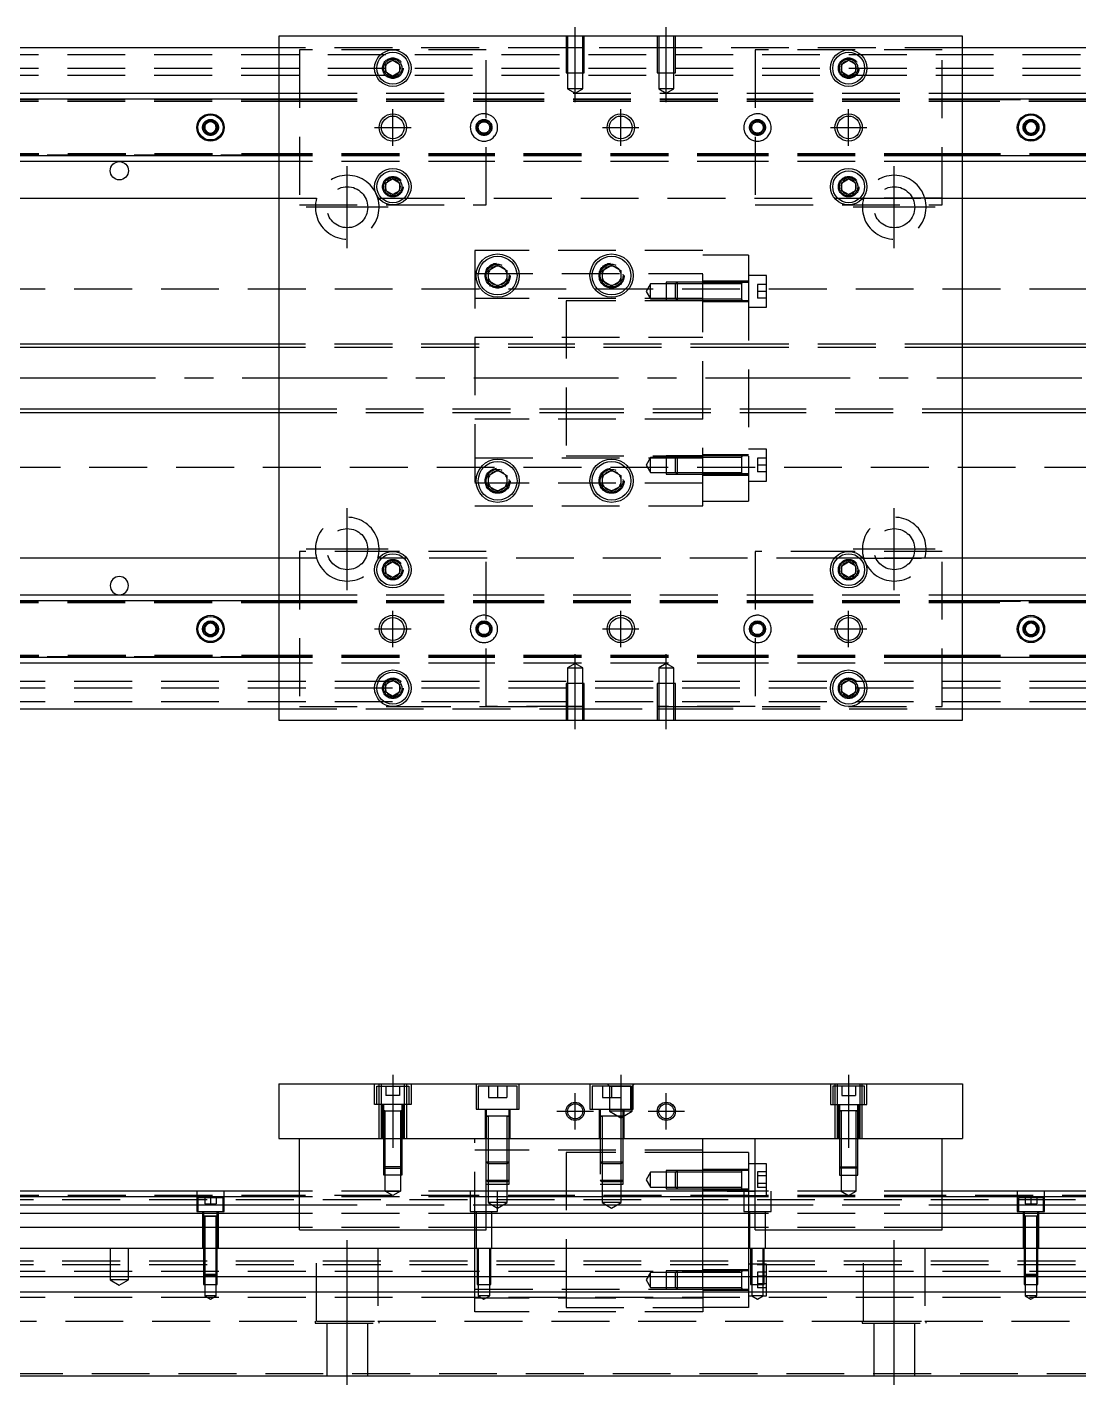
# Model space of a CAD drawing. Extents: x -11 to 902, y -254 to 77.
# Drawn here: x 219.8 to 450.5, y -220.8 to 77 of the extents above; entities that cross this region are included whole.
import ezdxf

# ---------------------------------------------------------------- set-up
doc = ezdxf.new("R2010")
doc.units = 0
doc.linetypes.add('CENTER', pattern=[50.8, 31.75, -6.35, 6.35, -6.35])
doc.linetypes.add('DASHED', pattern=[19.05, 12.7, -6.35])
doc.layers.get('0').update_dxf_attribs({"linetype": 'CONTINUOUS'})
doc.layers.add('CENTER', color=1, linetype='CENTER')

msp = doc.modelspace()

# ---------------------------------------------------------------- linework, layer by layer
at = {"color": 7, "linetype": 'CONTINUOUS'}
for p, q in [((425, 75), (275, 75)), ((275, 75), (275, -75)), ((425, -75), (425, 75)), ((275, 72.5), (0, 72.5)), ((700, 72.5), (425, 72.5)), ((298.5, 68.866026), (300, 69.73205)), ((298.5, 67.133974), (298.5, 68.866026)), ((300, 69.73205), (301.5, 68.866026)), ((301.5, 68.866026), (301.5, 67.133974)), ((398.5, 68.866026), (400, 69.73205)), ((398.5, 67.133974), (398.5, 68.866026)), ((400, 69.73205), (401.5, 68.866026)), ((401.5, 68.866026), (401.5, 67.133974)), ((300, 66.26795), (298.5, 67.133974)), ((301.5, 67.133974), (300, 66.26795)), ((400, 66.26795), (398.5, 67.133974)), ((401.5, 67.133974), (400, 66.26795)), ((0, 62.5), (275, 62.5)), ((0, 61.247728), (275, 61.247728)), ((425, 62.5), (700, 62.5)), ((425, 61.247728), (700, 61.247728)), ((258.75, 55.721688), (260, 56.443376)), ((258.75, 54.278312), (258.75, 55.721688)), ((260, 53.556624), (258.75, 54.278312)), ((260, 56.443376), (261.25, 55.721688)), ((261.25, 54.278312), (260, 53.556624)), ((261.25, 55.721688), (261.25, 54.278312)), ((438.75, 55.721688), (440, 56.443376)), ((438.75, 54.278312), (438.75, 55.721688)), ((440, 53.556624), (438.75, 54.278312)), ((440, 56.443376), (441.25, 55.721688)), ((441.25, 54.278312), (440, 53.556624)), ((441.25, 55.721688), (441.25, 54.278312)), ((275, 48.752272), (0, 48.752272)), ((700, 48.752272), (425, 48.752272)), ((275, 47.5), (0, 47.5)), ((700, 47.5), (425, 47.5)), ((298.5, 42.866026), (300, 43.73205)), ((298.5, 41.133974), (298.5, 42.866026)), ((300, 43.73205), (301.5, 42.866026)), ((301.5, 42.866026), (301.5, 41.133974)), ((398.5, 42.866026), (400, 43.73205)), ((398.5, 41.133974), (398.5, 42.866026)), ((400, 43.73205), (401.5, 42.866026)), ((401.5, 42.866026), (401.5, 41.133974)), ((176.708204, 39.5), (275, 39.5)), ((300, 40.26795), (298.5, 41.133974)), ((301.5, 41.133974), (300, 40.26795)), ((400, 40.26795), (398.5, 41.133974)), ((401.5, 41.133974), (400, 40.26795)), ((425, 39.5), (523.291796, 39.5)), ((321, 23.6547), (323, 24.809402)), ((323, 24.809402), (325, 23.6547)), ((346, 23.6547), (348, 24.809402)), ((348, 24.809402), (350, 23.6547)), ((321, 21.3453), (321, 23.6547)), ((323, 20.190598), (321, 21.3453)), ((325, 21.3453), (323, 20.190598)), ((325, 23.6547), (325, 21.3453)), ((346, 21.3453), (346, 23.6547)), ((348, 20.190598), (346, 21.3453)), ((350, 21.3453), (348, 20.190598)), ((350, 23.6547), (350, 21.3453)), ((368, 20.702558), (362, 20.702558)), ((362, 17.402558), (368, 17.402558)), ((275, 7.5), (40.5, 7.5)), ((650, 7.5), (425, 7.5)), ((40.5, -7.5), (275, -7.5)), ((425, -7.5), (650, -7.5)), ((368, -17.402558), (362, -17.402558)), ((321, -21.3453), (323, -20.190598)), ((323, -20.190598), (325, -21.3453)), ((346, -21.3453), (348, -20.190598)), ((348, -20.190598), (350, -21.3453)), ((362, -20.702558), (368, -20.702558)), ((321, -23.6547), (321, -21.3453)), ((323, -24.809402), (321, -23.6547)), ((325, -23.6547), (323, -24.809402)), ((325, -21.3453), (325, -23.6547)), ((346, -23.6547), (346, -21.3453)), ((348, -24.809402), (346, -23.6547)), ((350, -23.6547), (348, -24.809402)), ((350, -21.3453), (350, -23.6547)), ((275, -39.5), (176.708204, -39.5)), ((298.5, -41.133974), (300, -40.26795)), ((298.5, -42.866026), (298.5, -41.133974)), ((300, -40.26795), (301.5, -41.133974)), ((301.5, -41.133974), (301.5, -42.866026)), ((398.5, -41.133974), (400, -40.26795)), ((398.5, -42.866026), (398.5, -41.133974)), ((400, -40.26795), (401.5, -41.133974)), ((401.5, -41.133974), (401.5, -42.866026)), ((523.291796, -39.5), (425, -39.5)), ((300, -43.73205), (298.5, -42.866026)), ((301.5, -42.866026), (300, -43.73205)), ((400, -43.73205), (398.5, -42.866026)), ((401.5, -42.866026), (400, -43.73205)), ((0, -47.5), (275, -47.5)), ((425, -47.5), (700, -47.5)), ((0, -48.752272), (275, -48.752272)), ((425, -48.752272), (700, -48.752272)), ((258.75, -54.278312), (260, -53.556624)), ((260, -53.556624), (261.25, -54.278312)), ((438.75, -54.278312), (440, -53.556624)), ((440, -53.556624), (441.25, -54.278312)), ((258.75, -55.721688), (258.75, -54.278312)), ((260, -56.443376), (258.75, -55.721688)), ((261.25, -55.721688), (260, -56.443376)), ((261.25, -54.278312), (261.25, -55.721688)), ((438.75, -55.721688), (438.75, -54.278312)), ((440, -56.443376), (438.75, -55.721688)), ((441.25, -55.721688), (440, -56.443376)), ((441.25, -54.278312), (441.25, -55.721688)), ((275, -61.247728), (0, -61.247728)), ((275, -62.5), (0, -62.5)), ((700, -61.247728), (425, -61.247728)), ((700, -62.5), (425, -62.5)), ((298.5, -67.133974), (300, -66.26795)), ((298.5, -68.866026), (298.5, -67.133974)), ((300, -66.26795), (301.5, -67.133974)), ((301.5, -67.133974), (301.5, -68.866026)), ((398.5, -67.133974), (400, -66.26795)), ((398.5, -68.866026), (398.5, -67.133974)), ((400, -66.26795), (401.5, -67.133974)), ((401.5, -67.133974), (401.5, -68.866026)), ((300, -69.73205), (298.5, -68.866026)), ((301.5, -68.866026), (300, -69.73205)), ((400, -69.73205), (398.5, -68.866026)), ((401.5, -68.866026), (400, -69.73205)), ((0, -72.5), (275, -72.5)), ((425, -72.5), (700, -72.5)), ((275, -75), (425, -75)), ((275, -154.8), (425, -154.8)), ((275, -154.8), (275, -166.8)), ((425, -154.8), (425, -166.8)), ((275, -166.8), (425, -166.8)), ((279.5, -186.8), (279.5, -166.8)), ((320.5, -186.8), (320.5, -166.8)), ((368, -178.3), (368, -166.8)), ((379.5, -186.8), (379.5, -166.8)), ((420.5, -186.8), (420.5, -166.8)), ((378, -169.8), (368, -169.8)), ((378, -169.8), (378, -178.3)), ((279.5, -178.3), (0, -178.3)), ((379.5, -178.3), (320.5, -178.3)), ((700, -178.3), (420.5, -178.3)), ((279.5, -179.552272), (0, -179.552272)), ((0, -181.32668), (279.5, -181.32668)), ((379.5, -179.552272), (320.5, -179.552272)), ((320.5, -181.32668), (379.5, -181.32668)), ((700, -179.552272), (420.5, -179.552272)), ((420.5, -181.32668), (700, -181.32668)), ((279.5, -183.223076), (0, -183.223076)), ((379.5, -183.223076), (320.5, -183.223076)), ((700, -183.223076), (420.5, -183.223076)), ((279.5, -186.277372), (0, -186.277372)), ((279.5, -186.8), (320.5, -186.8)), ((379.5, -186.277372), (320.5, -186.277372)), ((379.5, -186.8), (420.5, -186.8)), ((700, -186.277372), (420.5, -186.277372)), ((0, -190.8), (700, -190.8)), ((700, -197.1), (0, -197.1)), ((700, -200.5), (0, -200.5)), ((0, -218.8), (700, -218.8))]:
    msp.add_line(p, q, dxfattribs=at)
at = {"color": 3, "linetype": 'DASHED'}
for p, q in [((338.000006, 75), (338.000006, 67)), ((338.35, 75), (338.35, 67)), ((341.65, 67), (341.65, 75)), ((341.999994, 67), (341.999994, 75)), ((358.000006, 75), (358.000006, 67)), ((358.35, 75), (358.35, 67)), ((361.65, 67), (361.65, 75)), ((361.999994, 67), (361.999994, 75)), ((338.000006, 72.5), (275, 72.5)), ((279.5, 72), (279.5, 38)), ((320.5, 72), (279.5, 72)), ((320.5, 38), (320.5, 72)), ((341.999994, 72.5), (338.000006, 72.5)), ((358.000006, 72.5), (341.999994, 72.5)), ((361.999994, 72.5), (358.000006, 72.5)), ((425, 72.5), (361.999994, 72.5)), ((379.5, 72), (379.5, 38)), ((420.5, 72), (379.5, 72)), ((420.5, 38), (420.5, 72)), ((0, 71), (700, 71)), ((0, 68), (700, 68)), ((0, 66.5), (700, 66.5)), ((301.973226, 68.326156), (302, 68)), ((338.000006, 67), (341.999994, 67)), ((338.35, 67), (338.35, 63.5)), ((341.65, 63.5), (341.65, 67)), ((358.000006, 67), (361.999994, 67)), ((358.35, 67), (358.35, 63.5)), ((361.65, 63.5), (361.65, 67)), ((401.973226, 68.326156), (402, 68)), ((341.65, 63.5), (338.35, 63.5)), ((338.35, 63.5), (340, 62.547372)), ((340, 62.547372), (341.65, 63.5)), ((361.65, 63.5), (358.35, 63.5)), ((358.35, 63.5), (360, 62.547372)), ((360, 62.547372), (361.65, 63.5)), ((0, 61.1147), (275, 61.1147)), ((0, 61.1), (279.5, 61.1)), ((0, 60.8), (279.5, 60.8)), ((275, 62.5), (279.5, 62.5)), ((275, 61.247728), (279.5, 61.247728)), ((275, 61.1147), (279.5, 61.1147)), ((279.5, 62.5), (320.5, 62.5)), ((279.5, 61.247728), (320.5, 61.247728)), ((279.5, 61.1147), (320.5, 61.1147)), ((279.5, 61.1), (320.5, 61.1)), ((279.5, 60.8), (320.5, 60.8)), ((320.5, 62.5), (379.5, 62.5)), ((320.5, 61.247728), (379.5, 61.247728)), ((320.5, 61.1147), (379.5, 61.1147)), ((320.5, 61.1), (379.5, 61.1)), ((320.5, 60.8), (379.5, 60.8)), ((379.5, 62.5), (420.5, 62.5)), ((379.5, 61.247728), (420.5, 61.247728)), ((379.5, 61.1147), (420.5, 61.1147)), ((379.5, 61.1), (420.5, 61.1)), ((379.5, 60.8), (420.5, 60.8)), ((420.5, 62.5), (425, 62.5)), ((420.5, 61.247728), (425, 61.247728)), ((420.5, 61.1147), (425, 61.1147)), ((420.5, 61.1), (700, 61.1)), ((420.5, 60.8), (700, 60.8)), ((425, 61.1147), (700, 61.1147)), ((258.5, 55), (258.52041, 55.24661)), ((441.477374, 55.25955), (441.5, 55)), ((279.5, 49.2), (0, 49.2)), ((279.5, 48.9), (0, 48.9)), ((275, 48.8853), (0, 48.8853)), ((279.5, 48.8853), (275, 48.8853)), ((279.5, 48.752272), (275, 48.752272)), ((320.5, 49.2), (279.5, 49.2)), ((320.5, 48.9), (279.5, 48.9)), ((320.5, 48.8853), (279.5, 48.8853)), ((320.5, 48.752272), (279.5, 48.752272)), ((379.5, 49.2), (320.5, 49.2)), ((379.5, 48.9), (320.5, 48.9)), ((379.5, 48.8853), (320.5, 48.8853)), ((379.5, 48.752272), (320.5, 48.752272)), ((420.5, 49.2), (379.5, 49.2)), ((420.5, 48.9), (379.5, 48.9)), ((420.5, 48.8853), (379.5, 48.8853)), ((420.5, 48.752272), (379.5, 48.752272)), ((700, 49.2), (420.5, 49.2)), ((700, 48.9), (420.5, 48.9)), ((425, 48.8853), (420.5, 48.8853)), ((425, 48.752272), (420.5, 48.752272)), ((700, 48.8853), (425, 48.8853)), ((279.5, 47.5), (275, 47.5)), ((320.5, 47.5), (279.5, 47.5)), ((379.5, 47.5), (320.5, 47.5)), ((420.5, 47.5), (379.5, 47.5)), ((425, 47.5), (420.5, 47.5)), ((301.973226, 42.326156), (302, 42)), ((398, 42), (398.030168, 42.346066)), ((275, 39.5), (283.291796, 39.5)), ((296.708204, 39.5), (296.877502, 39.5)), ((296.877502, 39.5), (297.55051, 39.5)), ((297.55051, 39.5), (302.44949, 39.5)), ((302.44949, 39.5), (303.122498, 39.5)), ((303.122498, 39.5), (396.877502, 39.5)), ((396.877502, 39.5), (397.55051, 39.5)), ((397.55051, 39.5), (402.44949, 39.5)), ((402.44949, 39.5), (403.122498, 39.5)), ((403.122498, 39.5), (420.5, 39.5)), ((420.5, 39.5), (403.291796, 39.5)), ((416.708204, 39.5), (425, 39.5)), ((279.5, 38), (320.5, 38)), ((379.5, 38), (420.5, 38)), ((318, 28), (318, -28)), ((368, 28), (318, 28)), ((368, -28), (368, 28)), ((378, 27), (368, 27)), ((378, 27), (378, 20.976176)), ((318, 23), (368, 23)), ((325.483582, 22.786038), (325.5, 22.5)), ((350.483582, 22.786038), (350.5, 22.5)), ((360, 21.052554), (360, 17.052564)), ((362.35, 21.052554), (360, 21.052554)), ((362.35, 21.052558), (362, 20.702558)), ((362.35, 21.052558), (362.35, 17.052558)), ((368, 21.052554), (362.35, 21.052554)), ((378, 21.302558), (368, 21.302558)), ((376.605, 21.052558), (368, 21.052556)), ((378, 20.976176), (368, 20.976176)), ((378, 21.052558), (376.595, 21.052558)), ((376.6, 17.052554), (376.6, 21.052564)), ((376.6, 17.052554), (376.6, 21.052564)), ((376.6, 20.702558), (376.6, 21.052564)), ((376.6, 20.836098), (376.6, 21.052558)), ((376.6, 21.052558), (376.6, 20.835892)), ((382, 22.552558), (378, 22.552558)), ((378, 20.976176), (378, -20.976176)), ((382, 15.552558), (382, 22.552558)), ((700, 19.5), (61.969694, 19.5)), ((356.5, 20.702558), (355.547372, 19.052558)), ((355.547372, 19.052558), (356.5, 17.402558)), ((356.5, 17.402558), (356.5, 20.702558)), ((360, 20.702558), (356.5, 20.702558)), ((362, 20.702558), (360, 20.702558)), ((362, 17.402558), (362, 20.702558)), ((368, 20.702558), (362, 20.702558)), ((376.6, 20.702558), (368, 20.702558)), ((376.6, 17.26902), (376.6, 20.836098)), ((376.6, 17.402558), (376.6, 20.702558)), ((380, 20.552558), (380, 19.052558)), ((382, 20.552558), (380, 20.552558)), ((382, 19.052558), (380, 19.052558)), ((380, 19.052558), (380, 17.552558)), ((368, 17.5), (318, 17.5)), ((338, 17), (338, -17)), ((368, 17), (338, 17)), ((356.5, 17.402558), (360, 17.402558)), ((360, 17.402558), (362, 17.402558)), ((360, 17.052564), (362.35, 17.052564)), ((362, 17.402558), (362.35, 17.052558)), ((362, 17.402558), (368, 17.402558)), ((362.35, 17.052564), (368, 17.052564)), ((368, 17.402558), (376.6, 17.402558)), ((368, 17.052562), (376.605, 17.052558)), ((368, 16.802558), (378, 16.802558)), ((376.595, 17.052558), (378, 17.052558)), ((376.6, 17.052554), (376.6, 17.402558)), ((376.6, 17.269268), (376.6, 17.052558)), ((376.6, 17.052558), (376.6, 17.26902)), ((378, 15.552558), (382, 15.552558)), ((382, 17.552558), (380, 17.552558)), ((318, 9), (368, 9)), ((338, 7.5), (275, 7.5)), ((338, 6.75), (275, 6.75)), ((378, 7.5), (338, 7.5)), ((378, 6.75), (338, 6.75)), ((425, 7.5), (378, 7.5)), ((425, 6.75), (378, 6.75)), ((275, -6.75), (338, -6.75)), ((275, -7.5), (338, -7.5)), ((338, -6.75), (378, -6.75)), ((338, -7.5), (378, -7.5)), ((378, -6.75), (425, -6.75)), ((378, -7.5), (425, -7.5)), ((368, -9), (318, -9)), ((318, -17.5), (368, -17.5)), ((338, -17), (368, -17)), ((356.5, -17.402558), (355.547372, -19.052558)), ((356.5, -20.702558), (356.5, -17.402558)), ((360, -17.402558), (356.5, -17.402558)), ((360, -17.052564), (360, -21.052554)), ((362.35, -17.052564), (360, -17.052564)), ((362, -17.402558), (360, -17.402558)), ((362.35, -17.052558), (362, -17.402558)), ((362, -20.702558), (362, -17.402558)), ((368, -17.402558), (362, -17.402558)), ((362.35, -17.052558), (362.35, -21.052558)), ((368, -17.052564), (362.35, -17.052564)), ((378, -16.802558), (368, -16.802558)), ((376.605, -17.052558), (368, -17.052562)), ((376.6, -17.402558), (368, -17.402558)), ((378, -17.052558), (376.595, -17.052558)), ((376.6, -21.052564), (376.6, -17.052554)), ((376.6, -17.402558), (376.6, -17.052554)), ((376.6, -17.26902), (376.6, -17.052558)), ((376.6, -17.052558), (376.6, -17.269226)), ((376.6, -20.836098), (376.6, -17.26902)), ((376.6, -20.702558), (376.6, -17.402558)), ((382, -15.552558), (378, -15.552558)), ((380, -17.552558), (380, -19.052558)), ((382, -17.552558), (380, -17.552558)), ((382, -22.552558), (382, -15.552558)), ((61.969694, -19.5), (700, -19.5)), ((355.547372, -19.052558), (356.5, -20.702558)), ((356.5, -20.702558), (360, -20.702558)), ((360, -20.702558), (362, -20.702558)), ((362, -20.702558), (362.35, -21.052558)), ((362, -20.702558), (368, -20.702558)), ((368, -20.702558), (376.6, -20.702558)), ((376.6, -21.052564), (376.6, -20.702558)), ((376.6, -20.83585), (376.6, -21.052558)), ((376.6, -21.052558), (376.6, -20.836098)), ((382, -19.052558), (380, -19.052558)), ((380, -19.052558), (380, -20.552558)), ((382, -20.552558), (380, -20.552558)), ((368, -23), (318, -23)), ((325.483582, -22.213962), (325.5, -22.5)), ((350.483582, -22.213962), (350.5, -22.5)), ((360, -21.052554), (362.35, -21.052554)), ((362.35, -21.052554), (368, -21.052554)), ((378, -20.976176), (368, -20.976176)), ((378, -20.976176), (368, -20.976176)), ((368, -21.052556), (376.605, -21.052558)), ((368, -21.302558), (378, -21.302558)), ((376.595, -21.052558), (378, -21.052558)), ((378, -20.976176), (378, -27)), ((378, -22.552558), (382, -22.552558)), ((318, -28), (368, -28)), ((368, -27), (378, -27)), ((279.5, -38), (279.5, -72)), ((300, -38), (279.5, -38)), ((320.5, -38), (300, -38)), ((320.5, -72), (320.5, -38)), ((400, -38), (379.5, -38)), ((379.5, -38), (379.5, -72)), ((420.5, -38), (400, -38)), ((420.5, -72), (420.5, -38)), ((283.291796, -39.5), (275, -39.5)), ((296.877502, -39.5), (296.708204, -39.5)), ((297.55051, -39.5), (296.877502, -39.5)), ((302.44949, -39.5), (297.55051, -39.5)), ((301.973226, -41.673844), (302, -42)), ((303.122498, -39.5), (302.44949, -39.5)), ((396.877502, -39.5), (303.122498, -39.5)), ((397.55051, -39.5), (396.877502, -39.5)), ((402.44949, -39.5), (397.55051, -39.5)), ((401.973226, -41.673844), (402, -42)), ((403.122498, -39.5), (402.44949, -39.5)), ((420.5, -39.5), (403.122498, -39.5)), ((403.291796, -39.5), (420.5, -39.5)), ((425, -39.5), (416.708204, -39.5)), ((275, -47.5), (279.5, -47.5)), ((279.5, -47.5), (320.5, -47.5)), ((320.5, -47.5), (379.5, -47.5)), ((379.5, -47.5), (420.5, -47.5)), ((420.5, -47.5), (425, -47.5)), ((0, -48.8853), (275, -48.8853)), ((0, -48.9), (279.5, -48.9)), ((0, -49.2), (279.5, -49.2)), ((275, -48.752272), (279.5, -48.752272)), ((275, -48.8853), (279.5, -48.8853)), ((279.5, -48.752272), (320.5, -48.752272)), ((279.5, -48.8853), (320.5, -48.8853)), ((279.5, -48.9), (320.5, -48.9)), ((279.5, -49.2), (320.5, -49.2)), ((320.5, -48.752272), (379.5, -48.752272)), ((320.5, -48.8853), (379.5, -48.8853)), ((320.5, -48.9), (379.5, -48.9)), ((320.5, -49.2), (379.5, -49.2)), ((379.5, -48.752272), (420.5, -48.752272)), ((379.5, -48.8853), (420.5, -48.8853)), ((379.5, -48.9), (420.5, -48.9)), ((379.5, -49.2), (420.5, -49.2)), ((420.5, -48.752272), (425, -48.752272)), ((420.5, -48.8853), (425, -48.8853)), ((420.5, -48.9), (700, -48.9)), ((420.5, -49.2), (700, -49.2)), ((425, -48.8853), (700, -48.8853)), ((258.5, -55), (258.52041, -54.75339)), ((441.477374, -54.74045), (441.5, -55)), ((279.5, -60.8), (0, -60.8)), ((279.5, -61.1), (0, -61.1)), ((275, -61.1147), (0, -61.1147)), ((279.5, -61.1147), (275, -61.1147)), ((279.5, -61.247728), (275, -61.247728)), ((279.5, -62.5), (275, -62.5)), ((320.5, -60.8), (279.5, -60.8)), ((320.5, -61.1), (279.5, -61.1)), ((320.5, -61.1147), (279.5, -61.1147)), ((320.5, -61.247728), (279.5, -61.247728)), ((320.5, -62.5), (279.5, -62.5)), ((379.5, -60.8), (320.5, -60.8)), ((379.5, -61.1), (320.5, -61.1)), ((379.5, -61.1147), (320.5, -61.1147)), ((379.5, -61.247728), (320.5, -61.247728)), ((379.5, -62.5), (320.5, -62.5)), ((420.5, -60.8), (379.5, -60.8)), ((420.5, -61.1), (379.5, -61.1)), ((420.5, -61.1147), (379.5, -61.1147)), ((420.5, -61.247728), (379.5, -61.247728)), ((420.5, -62.5), (379.5, -62.5)), ((700, -60.8), (420.5, -60.8)), ((700, -61.1), (420.5, -61.1)), ((425, -61.1147), (420.5, -61.1147)), ((425, -61.247728), (420.5, -61.247728)), ((425, -62.5), (420.5, -62.5)), ((700, -61.1147), (425, -61.1147)), ((340, -62.547372), (338.35, -63.5)), ((338.35, -63.5), (340, -63.5)), ((338.35, -63.5), (338.35, -67)), ((341.65, -63.5), (340, -62.547372)), ((340, -63.5), (341.65, -63.5)), ((341.65, -67), (341.65, -63.5)), ((360, -62.547372), (358.35, -63.5)), ((358.35, -63.5), (360, -63.5)), ((358.35, -63.5), (358.35, -67)), ((361.65, -63.5), (360, -62.547372)), ((360, -63.5), (361.65, -63.5)), ((361.65, -67), (361.65, -63.5)), ((700, -66.5), (0, -66.5)), ((700, -68), (0, -68)), ((301.973226, -67.673844), (302, -68)), ((341.999994, -67), (338.000006, -67)), ((338.000006, -67), (338.000006, -75)), ((338.35, -67), (338.35, -75)), ((341.65, -75), (341.65, -67)), ((341.999994, -75), (341.999994, -67)), ((361.999994, -67), (358.000006, -67)), ((358.000006, -67), (358.000006, -75)), ((358.35, -67), (358.35, -75)), ((361.65, -75), (361.65, -67)), ((361.999994, -75), (361.999994, -67)), ((401.973226, -67.673844), (402, -68)), ((700, -71), (0, -71)), ((275, -72.5), (338.000006, -72.5)), ((279.5, -72), (300, -72)), ((300, -72), (338.000006, -72)), ((341.999994, -72), (320.5, -72)), ((338.000006, -72), (341.999994, -72)), ((338.000006, -72.5), (341.999994, -72.5)), ((341.999994, -72.5), (358.000006, -72.5)), ((379.5, -72), (358.000006, -72)), ((358.000006, -72), (361.999994, -72)), ((358.000006, -72.5), (361.999994, -72.5)), ((361.999994, -72), (400, -72)), ((361.999994, -72.5), (425, -72.5)), ((400, -72), (420.5, -72)), ((296, -159.3), (296, -154.8)), ((297.000006, -155.3), (297.000006, -154.8)), ((297.5, -166.8), (297.5, -154.8)), ((302.5, -154.8), (302.5, -166.8)), ((302.999994, -154.8), (302.999994, -155.3)), ((304, -154.8), (304, -159.3)), ((318.25, -154.8), (318.25, -160.3)), ((327.75, -160.3), (327.75, -154.8)), ((343.25, -154.8), (343.25, -160.3)), ((347.5, -155.3), (347, -154.8)), ((352.5, -155.3), (353, -154.8)), ((352.75, -160.3), (352.75, -154.8)), ((396, -154.8), (396, -159.3)), ((397.000006, -154.8), (397.000006, -155.3)), ((397.5, -154.8), (397.5, -166.8)), ((402.5, -166.8), (402.5, -154.8)), ((402.999994, -155.3), (402.999994, -154.8)), ((404, -159.3), (404, -154.8)), ((296.5, -155.3), (303.5, -155.3)), ((296.5, -159.3), (296.5, -155.3)), ((297.000006, -159.3), (297.000006, -155.3)), ((298.5, -155.3), (298.5, -157.3)), ((300, -157.3), (298.5, -157.3)), ((300, -155.3), (300, -157.3)), ((301.5, -157.3), (300, -157.3)), ((301.5, -155.3), (301.5, -157.3)), ((302.999994, -155.3), (302.999994, -159.3)), ((303.5, -155.3), (303.5, -159.3)), ((327.25, -155.3), (318.75, -155.3)), ((318.75, -155.3), (318.75, -160.3)), ((321, -155.3), (321, -157.8)), ((321, -157.8), (323, -157.8)), ((323, -155.3), (323, -157.8)), ((323, -157.8), (325, -157.8)), ((325, -155.3), (325, -157.8)), ((327.25, -160.3), (327.25, -155.3)), ((352.25, -155.3), (343.75, -155.3)), ((343.75, -155.3), (343.75, -160.3)), ((346, -155.3), (346, -157.8)), ((346, -157.8), (348, -157.8)), ((347.5, -155.3), (347.5, -160.8)), ((347.5, -155.3), (352.5, -155.3)), ((348, -155.3), (348, -157.8)), ((348, -157.8), (350, -157.8)), ((350, -155.3), (350, -157.8)), ((352.25, -160.3), (352.25, -155.3)), ((352.5, -160.8), (352.5, -155.3)), ((403.5, -155.3), (396.5, -155.3)), ((396.5, -155.3), (396.5, -159.3)), ((397.000006, -155.3), (397.000006, -159.3)), ((398.5, -155.3), (398.5, -157.3)), ((398.5, -157.3), (400, -157.3)), ((400, -155.3), (400, -157.3)), ((400, -157.3), (401.5, -157.3)), ((401.5, -155.3), (401.5, -157.3)), ((402.999994, -159.3), (402.999994, -155.3)), ((403.5, -159.3), (403.5, -155.3)), ((304, -159.3), (296, -159.3)), ((297.000006, -166.8), (297.000006, -159.3)), ((297.75, -166.8), (297.75, -159.3)), ((297.999994, -160.7), (302.000006, -160.7)), ((297.999994, -160.7), (302.000006, -160.7)), ((297.999994, -160.7), (302.000006, -160.7)), ((297.999994, -160.7), (302.000006, -160.7)), ((298, -160.7), (298, -159.3)), ((298, -160.7), (298, -160.695)), ((298.216462, -160.7), (298, -160.7)), ((298, -160.7), (298.216668, -160.7)), ((298, -160.705), (298, -160.7)), ((298, -166.8), (298, -160.7)), ((298.216668, -160.7), (301.783292, -160.7)), ((298.35, -166.8), (298.35, -160.7)), ((301.65, -160.7), (301.65, -166.8)), ((301.783292, -160.7), (302, -160.7)), ((302, -160.7), (301.783538, -160.7)), ((302, -159.3), (302, -160.7)), ((302, -160.695), (302, -160.7)), ((302, -160.7), (302, -160.705)), ((302, -160.7), (302, -166.8)), ((302.25, -159.3), (302.25, -166.8)), ((302.999994, -159.3), (302.999994, -166.8)), ((318.25, -160.3), (327.75, -160.3)), ((320.25, -160.3), (320.25, -166.8)), ((320.5, -160.3), (320.5, -161.9)), ((325.5, -161.9), (325.5, -160.3)), ((325.75, -166.8), (325.75, -160.3)), ((343.25, -160.3), (352.75, -160.3)), ((345.25, -160.3), (345.25, -166.8)), ((345.5, -160.3), (345.5, -161.9)), ((352.5, -160.8), (347.5, -160.8)), ((347.5, -160.8), (350, -162.243376)), ((350, -162.243376), (352.5, -160.8)), ((350.5, -161.9), (350.5, -160.3)), ((350.75, -166.8), (350.75, -160.3)), ((396, -159.3), (404, -159.3)), ((397.000006, -159.3), (397.000006, -166.8)), ((397.75, -159.3), (397.75, -166.8)), ((402.000006, -160.7), (397.999994, -160.7)), ((402.000006, -160.7), (397.999994, -160.7)), ((402.000006, -160.7), (397.999994, -160.7)), ((402.000006, -160.7), (397.999994, -160.7)), ((398, -159.3), (398, -160.7)), ((398, -160.695), (398, -160.7)), ((398, -160.7), (398.216462, -160.7)), ((398.216708, -160.7), (398, -160.7)), ((398, -160.7), (398, -160.705)), ((398, -160.7), (398, -166.8)), ((401.783332, -160.7), (398.216708, -160.7)), ((398.35, -160.7), (398.35, -166.8)), ((401.65, -166.8), (401.65, -160.7)), ((402, -160.7), (401.783332, -160.7)), ((401.783538, -160.7), (402, -160.7)), ((402, -160.7), (402, -159.3)), ((402, -160.7), (402, -160.695)), ((402, -160.705), (402, -160.7)), ((402, -166.8), (402, -160.7)), ((402.25, -166.8), (402.25, -159.3)), ((402.999994, -166.8), (402.999994, -159.3)), ((325.500006, -161.9), (320.499994, -161.9)), ((325.500006, -161.9), (320.499994, -161.9)), ((320.5, -161.895), (320.5, -161.9)), ((320.5, -161.9), (320.757448, -161.9)), ((320.757468, -161.9), (320.5, -161.9)), ((320.5, -161.9), (320.5, -166.8)), ((320.5, -161.9), (320.5, -161.905)), ((325.242552, -161.9), (320.757468, -161.9)), ((320.9, -161.9), (320.9, -166.8)), ((325.1, -166.8), (325.1, -161.9)), ((325.5, -161.9), (325.242552, -161.9)), ((325.242602, -161.9), (325.5, -161.9)), ((325.5, -161.9), (325.5, -161.895)), ((325.5, -166.8), (325.5, -161.9)), ((325.5, -161.905), (325.5, -161.9)), ((350.500006, -161.9), (345.499994, -161.9)), ((350.500006, -161.9), (345.499994, -161.9)), ((345.5, -161.895), (345.5, -161.9)), ((345.5, -161.9), (345.757448, -161.9)), ((345.757468, -161.9), (345.5, -161.9)), ((345.5, -161.9), (345.500006, -176.8)), ((345.5, -161.9), (345.5, -161.905)), ((350.242552, -161.9), (345.757468, -161.9)), ((345.9, -161.9), (345.9, -166.8)), ((350.1, -166.8), (350.1, -161.9)), ((350.5, -161.9), (350.242552, -161.9)), ((350.242602, -161.9), (350.5, -161.9)), ((350.5, -161.9), (350.5, -161.895)), ((350.5, -166.8), (350.5, -161.9)), ((350.5, -161.905), (350.5, -161.9)), ((298, -172.95), (298, -166.8)), ((298.000006, -172.950006), (298.000006, -166.8)), ((298.35, -173.3), (298.35, -166.8)), ((301.65, -166.8), (301.65, -173.3)), ((301.999994, -166.8), (301.999994, -172.950006)), ((302, -166.8), (302, -172.95)), ((318, -186.8), (318, -166.8)), ((368, -169.3), (318, -169.3)), ((320.9, -166.8), (320.9, -172.3)), ((325.1, -172.3), (325.1, -166.8)), ((325.499994, -171.900006), (325.499994, -166.8)), ((325.5, -171.9), (325.5, -166.8)), ((345.9, -166.8), (345.9, -172.3)), ((350.1, -172.3), (350.1, -166.8)), ((350.499994, -171.900006), (350.499994, -166.8)), ((350.5, -171.9), (350.5, -166.8)), ((398, -166.8), (398, -172.95)), ((398.000006, -166.8), (398.000006, -172.950006)), ((398.35, -166.8), (398.35, -173.3)), ((401.65, -173.3), (401.65, -166.8)), ((401.999994, -172.950006), (401.999994, -166.8)), ((402, -172.95), (402, -166.8)), ((320.5, -171.9), (325.5, -171.9)), ((320.5, -171.9), (320.9, -172.3)), ((325.1, -172.3), (320.9, -172.3)), ((320.9, -172.3), (320.9, -176.8)), ((325.1, -172.3), (325.5, -171.9)), ((325.1, -176.8), (325.1, -172.3)), ((325.499994, -176.8), (325.499994, -171.900006)), ((338, -169.8), (338, -200.5)), ((368, -169.8), (338, -169.8)), ((345.5, -171.9), (350.5, -171.9)), ((345.5, -171.9), (345.9, -172.3)), ((350.1, -172.3), (345.9, -172.3)), ((345.9, -172.3), (345.9, -176.8)), ((350.1, -172.3), (350.5, -171.9)), ((350.1, -176.8), (350.1, -172.3)), ((350.499994, -176.8), (350.499994, -171.900006)), ((373, -169.8), (368, -169.8)), ((373.35, -169.8), (373, -169.8)), ((376.65, -169.8), (373.35, -169.8)), ((377, -169.8), (376.65, -169.8)), ((378, -169.8), (377, -169.8)), ((382, -172.3), (378, -172.3)), ((382, -179.3), (382, -172.3)), ((302, -172.95), (298, -172.95)), ((298.35, -173.3), (298, -172.95)), ((298.000006, -174.8), (298.000006, -172.950006)), ((301.999994, -174.8), (298.000006, -174.8)), ((298.35, -173.3), (301.65, -173.3)), ((298.35, -174.8), (298.35, -173.3)), ((298.35, -178.3), (298.35, -174.8)), ((302, -172.95), (301.65, -173.3)), ((301.65, -173.3), (301.65, -174.8)), ((301.65, -174.8), (301.65, -178.3)), ((301.999994, -172.950006), (301.999994, -174.8)), ((356.5, -174.15), (355.547372, -175.8)), ((356.5, -177.45), (356.5, -174.15)), ((360, -174.15), (356.5, -174.15)), ((362.35, -173.800002), (360, -173.800006)), ((360, -173.800006), (360, -177.799994)), ((362, -174.15), (360, -174.15)), ((362.35, -173.8), (362, -174.15)), ((362, -177.45), (362, -174.15)), ((368, -174.15), (362, -174.15)), ((362.35, -173.8), (362.35, -177.8)), ((368, -173.8), (362.35, -173.8)), ((368, -173.800006), (362.35, -173.800002)), ((378, -173.55), (368, -173.55)), ((373.000006, -173.8), (368, -173.8)), ((373.000006, -174.15), (368, -174.15)), ((376.6, -173.8), (373.000006, -173.8)), ((376.6, -174.15), (373.000006, -174.15)), ((376.6, -173.8), (376.595, -173.8)), ((376.6, -174.8), (376.6, -173.799994)), ((376.6, -175.8), (376.6, -173.799994)), ((376.6, -177.800006), (376.6, -173.799994)), ((376.999994, -173.8), (376.6, -173.8)), ((376.605, -173.8), (376.6, -173.8)), ((376.6, -177.800006), (376.6, -174.8)), ((378, -173.8), (376.999994, -173.8)), ((380, -174.06795), (380, -174.933974)), ((382, -174.06795), (380, -174.06795)), ((382, -174.933974), (380, -174.933974)), ((380, -174.933974), (380, -176.666026)), ((398, -172.95), (402, -172.95)), ((398, -172.95), (398.35, -173.3)), ((398.000006, -172.950006), (398.000006, -174.8)), ((398.000006, -174.8), (401.999994, -174.8)), ((401.65, -173.3), (398.35, -173.3)), ((398.35, -173.3), (398.35, -174.8)), ((398.35, -174.8), (398.35, -178.3)), ((401.65, -173.3), (402, -172.95)), ((401.65, -174.8), (401.65, -173.3)), ((401.65, -178.3), (401.65, -174.8)), ((401.999994, -174.8), (401.999994, -172.950006)), ((257, -178.3), (257, -182.8)), ((263, -182.8), (263, -178.3)), ((320.5, -178.3), (279.5, -178.3)), ((298.35, -178.3), (301.65, -178.3)), ((300, -179.252628), (298.35, -178.3)), ((301.65, -178.3), (300, -179.252628)), ((317, -178.3), (317, -182.8)), ((320.5, -175.9), (325.5, -175.9)), ((320.5, -175.9), (320.9, -176.3)), ((320.500006, -176.8), (325.499994, -176.8)), ((325.1, -176.3), (320.9, -176.3)), ((320.9, -176.8), (320.9, -180.8)), ((323, -182.8), (323, -178.3)), ((326.65, -178.3), (323.35, -178.3)), ((325.1, -176.3), (325.5, -175.9)), ((325.1, -180.8), (325.1, -176.8)), ((345.5, -175.9), (350.5, -175.9)), ((345.5, -175.9), (345.9, -176.3)), ((345.500006, -176.8), (350.499994, -176.8)), ((350.1, -176.3), (345.9, -176.3)), ((345.9, -176.8), (345.9, -180.8)), ((350.1, -176.3), (350.5, -175.9)), ((350.1, -180.8), (350.1, -176.8)), ((355.547372, -175.8), (356.5, -177.45)), ((356.5, -177.45), (360, -177.45)), ((360, -177.45), (362, -177.45)), ((360, -177.799994), (362.35, -177.799998)), ((362, -177.45), (368, -177.45)), ((362, -177.45), (362.35, -177.8)), ((362, -177.45), (368, -177.45)), ((362.35, -177.799998), (368, -177.799994)), ((362.35, -177.8), (368, -177.799998)), ((368, -177.45), (376.6, -177.45)), ((368, -177.799998), (376.605, -177.8)), ((368, -178.05), (378, -178.05)), ((368, -190.8), (368, -178.3)), ((373.35, -178.3), (379.5, -178.3)), ((376.595, -177.8), (378, -177.8)), ((420.5, -178.3), (376.65, -178.3)), ((377, -178.3), (377, -182.8)), ((378, -178.3), (378, -190.8)), ((380, -176.666026), (380, -177.53205)), ((382, -176.666026), (380, -176.666026)), ((382, -177.53205), (380, -177.53205)), ((383, -182.8), (383, -178.3)), ((401.65, -178.3), (398.35, -178.3)), ((398.35, -178.3), (400, -179.252628)), ((400, -179.252628), (401.65, -178.3)), ((437, -178.3), (437, -182.8)), ((443, -182.8), (443, -178.3)), ((36.995, -180.124787), (649.995, -180.124787)), ((279.5, -179.3), (40.5, -179.3)), ((262.75, -179.8), (257.25, -179.8)), ((257.25, -179.8), (257.25, -182.8)), ((258.75, -179.8), (258.75, -181.1)), ((258.75, -181.1), (260, -181.1)), ((260, -179.8), (260, -181.1)), ((260, -181.1), (261.25, -181.1)), ((261.25, -179.8), (261.25, -181.1)), ((262.75, -182.8), (262.75, -179.8)), ((338, -179.3), (279.5, -179.3)), ((320.5, -179.552272), (279.5, -179.552272)), ((279.5, -181.32668), (320.5, -181.32668)), ((325.1, -180.8), (320.9, -180.8)), ((320.9, -180.8), (323, -182.012436)), ((323, -182.012436), (325.1, -180.8)), ((378, -179.3), (338, -179.3)), ((350.1, -180.8), (345.9, -180.8)), ((345.9, -180.8), (348, -182.012436)), ((348, -182.012436), (350.1, -180.8)), ((378, -179.3), (382, -179.3)), ((420.5, -179.552272), (379.5, -179.552272)), ((379.5, -181.32668), (420.5, -181.32668)), ((420.5, -179.3), (382, -179.3)), ((650.005, -179.3), (420.5, -179.3)), ((442.75, -179.8), (437.25, -179.8)), ((437.25, -179.8), (437.25, -182.8)), ((438.75, -179.8), (438.75, -181.1)), ((438.75, -181.1), (440, -181.1)), ((440, -179.8), (440, -181.1)), ((440, -181.1), (441.25, -181.1)), ((441.25, -179.8), (441.25, -181.1)), ((442.75, -182.8), (442.75, -179.8)), ((257, -182.8), (263, -182.8)), ((258.25, -182.8), (258.25, -190.8)), ((261.500006, -183.8), (258.499994, -183.8)), ((259.998804, -183.8), (258.499994, -183.8)), ((261.500006, -183.8), (258.499994, -183.8)), ((258.5, -182.8), (258.5, -183.8)), ((258.5, -183.795), (258.5, -183.8)), ((258.5, -183.8), (258.62467, -183.8)), ((258.624678, -183.8), (258.5, -183.8)), ((258.5, -183.8), (258.5, -190.8)), ((258.5, -183.8), (258.5, -183.805)), ((258.62467, -183.8), (261.375392, -183.8)), ((259.998804, -183.8), (258.624678, -183.8)), ((258.75, -183.8), (258.75, -190.8)), ((261.500006, -183.8), (259.998804, -183.8)), ((261.37533, -183.8), (259.998804, -183.8)), ((261.25, -190.8), (261.25, -183.8)), ((261.5, -183.8), (261.37533, -183.8)), ((261.375392, -183.8), (261.5, -183.8)), ((261.5, -183.8), (261.5, -182.8)), ((261.5, -183.8), (261.5, -183.795)), ((261.5, -190.8), (261.5, -183.8)), ((261.5, -183.805), (261.5, -183.8)), ((261.75, -190.8), (261.75, -182.8)), ((320.5, -183.223076), (279.5, -183.223076)), ((317, -182.8), (323, -182.8)), ((318.25, -182.8), (318.25, -190.8)), ((321.75, -190.8), (321.75, -182.8)), ((377, -182.8), (383, -182.8)), ((378.25, -182.8), (378.25, -190.8)), ((420.5, -183.223076), (379.5, -183.223076)), ((381.75, -190.8), (381.75, -182.8)), ((437, -182.8), (443, -182.8)), ((438.25, -182.8), (438.25, -190.8)), ((439.998804, -183.8), (438.499994, -183.8)), ((438.5, -182.8), (438.5, -183.8)), ((438.5, -183.795), (438.5, -183.8)), ((438.624678, -183.8), (438.5, -183.8)), ((438.5, -183.8), (438.5, -183.805)), ((438.5, -183.8), (438.5, -190.8)), ((439.998804, -183.8), (438.624678, -183.8)), ((438.75, -183.8), (438.75, -190.8)), ((441.500006, -183.8), (439.998804, -183.8)), ((441.37533, -183.8), (439.998804, -183.8)), ((441.25, -190.8), (441.25, -183.8)), ((441.5, -183.8), (441.37533, -183.8)), ((441.5, -183.8), (441.5, -182.8)), ((441.5, -183.8), (441.5, -183.795)), ((441.5, -183.805), (441.5, -183.8)), ((441.5, -190.8), (441.5, -183.8)), ((441.75, -190.8), (441.75, -182.8)), ((320.5, -186.277372), (279.5, -186.277372)), ((318, -190.8), (318, -186.8)), ((420.5, -186.277372), (379.5, -186.277372)), ((238, -190.8), (238, -197.8)), ((242, -197.8), (242, -190.8)), ((258.5, -190.8), (258.5, -196.55)), ((258.500006, -190.8), (258.500002, -196.55)), ((258.75, -190.8), (258.75, -196.8)), ((261.25, -196.8), (261.25, -190.8)), ((261.499998, -196.55), (261.499994, -190.8)), ((261.5, -196.55), (261.5, -190.8)), ((283.291796, -206.8), (283.291796, -190.8)), ((296.708204, -190.8), (296.708204, -206.8)), ((318, -197.1), (318, -190.8)), ((318.500006, -190.8), (318.500006, -197.1)), ((318.75, -190.8), (318.75, -198.8)), ((321.25, -198.8), (321.25, -190.8)), ((321.499994, -197.1), (321.499994, -190.8)), ((368, -197.1), (368, -190.8)), ((378, -190.8), (378, -197.1)), ((378.500006, -190.8), (378.500006, -197.1)), ((378.75, -190.8), (378.75, -198.8)), ((381.25, -198.8), (381.25, -190.8)), ((381.499994, -197.1), (381.499994, -190.8)), ((403.291796, -206.8), (403.291796, -190.8)), ((416.708204, -190.8), (416.708204, -206.8)), ((438.5, -190.8), (438.5, -196.55)), ((438.500006, -190.8), (438.500002, -196.55)), ((438.75, -190.8), (438.75, -196.8)), ((441.25, -196.8), (441.25, -190.8)), ((441.499998, -196.55), (441.499994, -190.8)), ((441.5, -196.55), (441.5, -190.8)), ((700, -195.95), (0, -195.95)), ((36.995, -193.624787), (649.995, -193.624787)), ((36.995, -194.374787), (649.995, -194.374787)), ((356.5, -196.15), (355.547372, -197.8)), ((356.5, -199.45), (356.5, -196.15)), ((360, -196.15), (356.5, -196.15)), ((362.35, -195.800002), (360, -195.800006)), ((360, -195.800006), (360, -199.799994)), ((362, -196.15), (360, -196.15)), ((362.35, -195.8), (362, -196.15)), ((362, -199.45), (362, -196.15)), ((368, -196.15), (362, -196.15)), ((362.35, -195.8), (362.35, -199.8)), ((368, -195.8), (362.35, -195.8)), ((368, -195.800006), (362.35, -195.800002)), ((378, -195.55), (368, -195.55)), ((376.6, -195.8), (368, -195.8)), ((376.6, -196.15), (368, -196.15)), ((376.6, -195.8), (376.595, -195.8)), ((376.6, -197.1), (376.6, -195.799994)), ((376.6, -197.8), (376.6, -195.799994)), ((376.6, -199.800006), (376.6, -195.799994)), ((376.6, -195.8), (376.6, -196.016668)), ((376.6, -196.016708), (376.6, -195.8)), ((376.605, -195.8), (376.6, -195.8)), ((378, -195.8), (376.6, -195.8)), ((376.6, -197.099824), (376.6, -196.016708)), ((378.500006, -194.3), (378, -194.3)), ((381.499994, -194.3), (378.500006, -194.3)), ((380, -196.06795), (380, -196.933974)), ((382, -196.06795), (380, -196.06795)), ((382, -194.3), (381.499994, -194.3)), ((382, -197.1), (382, -194.3)), ((242, -197.8), (238, -197.8)), ((238, -197.8), (240, -198.9547)), ((240, -198.9547), (242, -197.8)), ((258.5, -196.55), (261.5, -196.55)), ((258.5, -196.55), (258.75, -196.8)), ((258.500002, -196.55), (258.500006, -197.1)), ((258.500006, -197.1), (258.500006, -198.8)), ((258.500006, -198.8), (261.499994, -198.8)), ((261.25, -196.8), (258.75, -196.8)), ((258.75, -196.8), (258.75, -198.8)), ((258.75, -198.8), (258.75, -201.3)), ((261.25, -196.8), (261.5, -196.55)), ((261.25, -198.8), (261.25, -196.8)), ((261.25, -201.3), (261.25, -198.8)), ((261.499994, -197.1), (261.499998, -196.55)), ((261.499994, -198.8), (261.499994, -197.1)), ((318, -199.8), (318, -197.1)), ((318.500006, -197.1), (318.500006, -198.8)), ((318.500006, -198.8), (321.499994, -198.8)), ((318.75, -198.8), (318.75, -201.3)), ((321.25, -201.3), (321.25, -198.8)), ((321.499994, -198.8), (321.499994, -197.1)), ((355.547372, -197.8), (356.5, -199.45)), ((356.5, -199.45), (360, -199.45)), ((360, -199.45), (362, -199.45)), ((362, -199.45), (368, -199.45)), ((362, -199.45), (362.35, -199.8)), ((368, -199.8), (368, -197.1)), ((368, -199.45), (376.6, -199.45)), ((376.6, -197.59999), (376.6, -197.099824)), ((376.6, -197.659954), (376.6, -197.1)), ((376.6, -198.00001), (376.6, -197.59999)), ((376.6, -197.940046), (376.6, -197.659954)), ((376.6, -199.79932), (376.6, -197.940046)), ((376.6, -199.583332), (376.6, -198.00001)), ((378, -197.1), (378, -200.5)), ((378.500006, -197.1), (378.500006, -198.8)), ((378.500006, -198.8), (381.499994, -198.8)), ((378.75, -198.8), (378.75, -201.3)), ((380, -196.933974), (380, -198.666026)), ((382, -196.933974), (380, -196.933974)), ((382, -198.666026), (380, -198.666026)), ((380, -198.666026), (380, -199.53205)), ((381.25, -201.3), (381.25, -198.8)), ((381.499994, -198.8), (381.499994, -197.1)), ((382, -200.5), (382, -197.1)), ((438.5, -196.55), (441.5, -196.55)), ((438.5, -196.55), (438.75, -196.8)), ((438.500002, -196.55), (438.500006, -197.1)), ((438.500006, -197.1), (438.500006, -198.8)), ((438.500006, -198.8), (441.499994, -198.8)), ((441.25, -196.8), (438.75, -196.8)), ((438.75, -196.8), (438.75, -198.8)), ((438.75, -198.8), (438.75, -201.3)), ((441.25, -196.8), (441.5, -196.55)), ((441.25, -198.8), (441.25, -196.8)), ((441.25, -201.3), (441.25, -198.8)), ((441.499994, -197.1), (441.499998, -196.55)), ((441.499994, -198.8), (441.499994, -197.1)), ((700, -201.65), (0, -201.65)), ((261.25, -201.3), (258.75, -201.3)), ((258.75, -201.3), (260, -202.021688)), ((260, -202.021688), (261.25, -201.3)), ((318, -199.8), (368, -199.8)), ((318, -200.5), (318, -199.8)), ((318, -204.8), (318, -200.5)), ((368, -201.808332), (318, -201.808332)), ((321.25, -201.3), (318.75, -201.3)), ((318.75, -201.3), (320, -202.021688)), ((320, -202.021688), (321.25, -201.3)), ((338, -200.5), (338, -203.8)), ((368, -199.8), (368, -200.5)), ((368, -199.8), (376.6, -199.8)), ((368, -200.05), (378, -200.05)), ((368, -200.5), (368, -204.8)), ((376.595, -199.8), (376.6, -199.8)), ((376.6, -199.583292), (376.6, -199.8)), ((376.6, -199.8), (376.6, -199.583332)), ((376.6, -199.800006), (376.6, -199.79932)), ((376.6, -199.8), (376.605, -199.8)), ((376.6, -199.8), (378, -199.8)), ((378, -200.5), (378, -203.8)), ((378, -201.3), (378.75, -201.3)), ((381.25, -201.3), (378.75, -201.3)), ((378.75, -201.3), (380, -202.021688)), ((382, -199.53205), (380, -199.53205)), ((380, -202.021688), (381.25, -201.3)), ((381.25, -201.3), (382, -201.3)), ((382, -201.3), (382, -200.5)), ((441.25, -201.3), (438.75, -201.3)), ((438.75, -201.3), (440, -202.021688)), ((440, -202.021688), (441.25, -201.3)), ((368, -204.8), (318, -204.8)), ((338, -203.8), (368, -203.8)), ((378, -203.8), (368, -203.8)), ((56.708204, -206.8), (283.291796, -206.8)), ((283, -206.8), (283, -207.3)), ((283, -207.3), (297, -207.3)), ((283.291796, -206.8), (296.708204, -206.8)), ((285.5, -207.3), (285.5, -218.8)), ((294.5, -218.8), (294.5, -207.3)), ((296.708204, -206.8), (403.291796, -206.8)), ((297, -207.3), (297, -206.8)), ((403, -206.8), (403, -207.3)), ((403, -207.3), (417, -207.3)), ((403.291796, -206.8), (416.708204, -206.8)), ((405.5, -207.3), (405.5, -218.8)), ((414.5, -218.8), (414.5, -207.3)), ((416.708204, -206.8), (643.291796, -206.8)), ((417, -207.3), (417, -206.8)), ((62.499994, -218.3), (700, -218.3))]:
    msp.add_line(p, q, dxfattribs=at)
at = {"color": 3, "linetype": 'CONTINUOUS'}
for p, q in [((275, 6.75), (40.5, 6.75)), ((650, 6.75), (425, 6.75)), ((40.5, -6.75), (275, -6.75)), ((425, -6.75), (650, -6.75))]:
    msp.add_line(p, q, dxfattribs=at)
at = {"color": 7, "linetype": 'CONTINUOUS'}
for centre, radius in [((300, 68), 4), ((300, 68), 3.5), ((400, 68), 4), ((400, 68), 3.5), ((260, 55), 3), ((260, 55), 2.75), ((300, 55), 2.5), ((350, 55), 3), ((350, 55), 2.5), ((400, 55), 2.5), ((440, 55), 3), ((440, 55), 2.75), ((240, 45.5), 2), ((300, 42), 4), ((300, 42), 3.5), ((400, 42), 4), ((400, 42), 3.5), ((323, 22.5), 4.75), ((348, 22.5), 4.75), ((323, 22.5), 4.25), ((348, 22.5), 4.25), ((323, -22.5), 4.75), ((348, -22.5), 4.75), ((323, -22.5), 4.25), ((348, -22.5), 4.25), ((300, -42), 4), ((300, -42), 3.5), ((400, -42), 4), ((400, -42), 3.5), ((260, -55), 3), ((260, -55), 2.75), ((300, -55), 2.5), ((350, -55), 3), ((350, -55), 2.5), ((400, -55), 2.5), ((440, -55), 3), ((440, -55), 2.75), ((300, -68), 4), ((300, -68), 3.5), ((400, -68), 4), ((400, -68), 3.5), ((340, -160.8), 1.65), ((360, -160.8), 1.65)]:
    msp.add_circle(centre, radius, dxfattribs=at)
at = {"color": 3, "linetype": 'DASHED'}
for centre, radius in [((300, 68), 2.25), ((300, 68), 2), ((400, 68), 2.25), ((400, 68), 2), ((260, 55), 1.75), ((320, 55), 1.75), ((380, 55), 1.75), ((440, 55), 1.75), ((260, 55), 1.5), ((320, 55), 1.5), ((320, 55), 1.25), ((380, 55), 1.5), ((380, 55), 1.25), ((440, 55), 1.5), ((290, 37.5), 4.5), ((300, 42), 2.25), ((300, 42), 2), ((400, 42), 2.25), ((400, 42), 2), ((410, 37.5), 4.5), ((323, 22.5), 2.75), ((323, 22.5), 2.5), ((348, 22.5), 2.75), ((348, 22.5), 2.5), ((323, -22.5), 2.75), ((323, -22.5), 2.5), ((348, -22.5), 2.75), ((348, -22.5), 2.5), ((290, -37.5), 4.5), ((410, -37.5), 4.5), ((300, -42), 2.25), ((300, -42), 2), ((400, -42), 2.25), ((400, -42), 2), ((260, -55), 1.75), ((260, -55), 1.5), ((320, -55), 1.75), ((320, -55), 1.5), ((380, -55), 1.75), ((380, -55), 1.5), ((440, -55), 1.75), ((440, -55), 1.5), ((320, -55), 1.25), ((380, -55), 1.25), ((300, -68), 2.25), ((300, -68), 2), ((400, -68), 2.25), ((400, -68), 2)]:
    msp.add_circle(centre, radius, dxfattribs=at)
at = {"color": 3, "linetype": 'CONTINUOUS'}
for centre, radius in [((300, 55), 3), ((400, 55), 3), ((300, -55), 3), ((400, -55), 3), ((340, -160.8), 2), ((360, -160.8), 2)]:
    msp.add_circle(centre, radius, dxfattribs=at)
at = {"color": 7, "linetype": 'CONTINUOUS'}
for centre, radius, start, end in [((300, 68), 1.65, 155.380023, 180), ((300, 68), 1.65, 144.619977, 155.380023), ((300, 68), 1.65, 95.380023, 144.619977), ((300, 68), 1.65, 84.619977, 95.380023), ((300, 68), 1.65, 35.380023, 84.619977), ((300, 68), 1.65, 24.619977, 35.380023), ((300, 68), 1.65, 335.380023, 24.619977), ((400, 68), 1.65, 155.380023, 180), ((400, 68), 1.65, 144.619977, 155.380023), ((400, 68), 1.65, 95.380023, 144.619977), ((400, 68), 1.65, 84.619977, 95.380023), ((400, 68), 1.65, 35.380023, 84.619977), ((400, 68), 1.65, 24.619977, 35.380023), ((400, 68), 1.65, 335.380023, 24.619977), ((300, 68), 1.65, 180, 204.619977), ((300, 68), 1.65, 204.619977, 215.380023), ((300, 68), 1.65, 215.380023, 264.619977), ((300, 68), 1.65, 264.619977, 275.380023), ((300, 68), 1.65, 275.380023, 324.619977), ((300, 68), 1.65, 324.619977, 335.380023), ((400, 68), 1.65, 180, 204.619977), ((400, 68), 1.65, 204.619977, 215.380023), ((400, 68), 1.65, 215.380023, 264.619977), ((400, 68), 1.65, 264.619977, 275.380023), ((400, 68), 1.65, 275.380023, 324.619977), ((400, 68), 1.65, 324.619977, 335.380023), ((260, 55), 1.25, 120, 180), ((260, 55), 1.25, 180, 240), ((260, 55), 1.25, 60, 120), ((260, 55), 1.25, 240, 300), ((260, 55), 1.25, 0, 60), ((260, 55), 1.25, 300, 0), ((440, 55), 1.25, 120, 180), ((440, 55), 1.25, 180, 240), ((440, 55), 1.25, 60, 120), ((440, 55), 1.25, 240, 300), ((440, 55), 1.25, 0, 60), ((440, 55), 1.25, 300, 0), ((300, 42), 1.65, 155.380023, 180), ((300, 42), 1.65, 180, 204.619977), ((300, 42), 1.65, 144.619977, 155.380023), ((300, 42), 1.65, 95.380023, 144.619977), ((300, 42), 1.65, 84.619977, 95.380023), ((300, 42), 1.65, 35.380023, 84.619977), ((300, 42), 1.65, 24.619977, 35.380023), ((300, 42), 1.65, 335.380023, 24.619977), ((400, 42), 1.65, 155.380023, 180), ((400, 42), 1.65, 180, 204.619977), ((400, 42), 1.65, 144.619977, 155.380023), ((400, 42), 1.65, 95.380023, 144.619977), ((400, 42), 1.65, 84.619977, 95.380023), ((400, 42), 1.65, 35.380023, 84.619977), ((400, 42), 1.65, 24.619977, 35.380023), ((400, 42), 1.65, 335.380023, 24.619977), ((300, 42), 1.65, 204.619977, 215.380023), ((300, 42), 1.65, 215.380023, 264.619977), ((300, 42), 1.65, 264.619977, 275.380023), ((300, 42), 1.65, 275.380023, 324.619977), ((300, 42), 1.65, 324.619977, 335.380023), ((400, 42), 1.65, 204.619977, 215.380023), ((400, 42), 1.65, 215.380023, 264.619977), ((400, 42), 1.65, 264.619977, 275.380023), ((400, 42), 1.65, 275.380023, 324.619977), ((400, 42), 1.65, 324.619977, 335.380023), ((323, 22.5), 2.1, 137.75279, 162.24721), ((323, 22.5), 2.1, 102.24721, 137.75279), ((323, 22.5), 2.1, 77.75279, 102.24721), ((323, 22.5), 2.1, 42.24721, 77.75279), ((323, 22.5), 2.1, 17.75279, 42.24721), ((348, 22.5), 2.1, 137.75279, 162.24721), ((348, 22.5), 2.1, 102.24721, 137.75279), ((348, 22.5), 2.1, 77.75279, 102.24721), ((348, 22.5), 2.1, 42.24721, 77.75279), ((348, 22.5), 2.1, 17.75279, 42.24721), ((323, 22.5), 2.1, 162.24721, 180), ((323, 22.5), 2.1, 180, 197.75279), ((323, 22.5), 2.1, 197.75279, 222.24721), ((323, 22.5), 2.1, 222.24721, 257.75279), ((323, 22.5), 2.1, 282.24721, 317.75279), ((323, 22.5), 2.1, 317.75279, 342.24721), ((323, 22.5), 2.1, 342.24721, 17.75279), ((348, 22.5), 2.1, 162.24721, 180), ((348, 22.5), 2.1, 180, 197.75279), ((348, 22.5), 2.1, 197.75279, 222.24721), ((348, 22.5), 2.1, 222.24721, 257.75279), ((348, 22.5), 2.1, 282.24721, 317.75279), ((348, 22.5), 2.1, 317.75279, 342.24721), ((348, 22.5), 2.1, 342.24721, 17.75279), ((323, 22.5), 2.1, 257.75279, 282.24721), ((348, 22.5), 2.1, 257.75279, 282.24721), ((323, -22.5), 2.1, 102.24721, 137.75279), ((323, -22.5), 2.1, 77.75279, 102.24721), ((323, -22.5), 2.1, 42.24721, 77.75279), ((348, -22.5), 2.1, 102.24721, 137.75279), ((348, -22.5), 2.1, 77.75279, 102.24721), ((348, -22.5), 2.1, 42.24721, 77.75279), ((323, -22.5), 2.1, 162.24721, 180), ((323, -22.5), 2.1, 180, 197.75279), ((323, -22.5), 2.1, 137.75279, 162.24721), ((323, -22.5), 2.1, 197.75279, 222.24721), ((323, -22.5), 2.1, 17.75279, 42.24721), ((323, -22.5), 2.1, 317.75279, 342.24721), ((323, -22.5), 2.1, 342.24721, 17.75279), ((348, -22.5), 2.1, 162.24721, 180), ((348, -22.5), 2.1, 180, 197.75279), ((348, -22.5), 2.1, 137.75279, 162.24721), ((348, -22.5), 2.1, 197.75279, 222.24721), ((348, -22.5), 2.1, 17.75279, 42.24721), ((348, -22.5), 2.1, 317.75279, 342.24721), ((348, -22.5), 2.1, 342.24721, 17.75279), ((323, -22.5), 2.1, 222.24721, 257.75279), ((323, -22.5), 2.1, 257.75279, 282.24721), ((323, -22.5), 2.1, 282.24721, 317.75279), ((348, -22.5), 2.1, 222.24721, 257.75279), ((348, -22.5), 2.1, 257.75279, 282.24721), ((348, -22.5), 2.1, 282.24721, 317.75279), ((300, -42), 1.65, 155.380023, 180), ((300, -42), 1.65, 144.619977, 155.380023), ((300, -42), 1.65, 95.380023, 144.619977), ((300, -42), 1.65, 84.619977, 95.380023), ((300, -42), 1.65, 35.380023, 84.619977), ((300, -42), 1.65, 24.619977, 35.380023), ((300, -42), 1.65, 335.380023, 24.619977), ((400, -42), 1.65, 155.380023, 180), ((400, -42), 1.65, 144.619977, 155.380023), ((400, -42), 1.65, 95.380023, 144.619977), ((400, -42), 1.65, 84.619977, 95.380023), ((400, -42), 1.65, 35.380023, 84.619977), ((400, -42), 1.65, 24.619977, 35.380023), ((400, -42), 1.65, 335.380023, 24.619977), ((240, -45.5), 2, 90, 270), ((240, -45.5), 2, 270, 90), ((300, -42), 1.65, 180, 204.619977), ((300, -42), 1.65, 204.619977, 215.380023), ((300, -42), 1.65, 215.380023, 264.619977), ((300, -42), 1.65, 264.619977, 275.380023), ((300, -42), 1.65, 275.380023, 324.619977), ((300, -42), 1.65, 324.619977, 335.380023), ((400, -42), 1.65, 180, 204.619977), ((400, -42), 1.65, 204.619977, 215.380023), ((400, -42), 1.65, 215.380023, 264.619977), ((400, -42), 1.65, 264.619977, 275.380023), ((400, -42), 1.65, 275.380023, 324.619977), ((400, -42), 1.65, 324.619977, 335.380023), ((260, -55), 1.25, 120, 180), ((260, -55), 1.25, 180, 240), ((260, -55), 1.25, 60, 120), ((260, -55), 1.25, 240, 300), ((260, -55), 1.25, 0, 60), ((260, -55), 1.25, 300, 0), ((440, -55), 1.25, 120, 180), ((440, -55), 1.25, 180, 240), ((440, -55), 1.25, 60, 120), ((440, -55), 1.25, 240, 300), ((440, -55), 1.25, 0, 60), ((440, -55), 1.25, 300, 0), ((300, -68), 1.65, 155.380023, 180), ((300, -68), 1.65, 180, 204.619977), ((300, -68), 1.65, 144.619977, 155.380023), ((300, -68), 1.65, 95.380023, 144.619977), ((300, -68), 1.65, 84.619977, 95.380023), ((300, -68), 1.65, 35.380023, 84.619977), ((300, -68), 1.65, 24.619977, 35.380023), ((300, -68), 1.65, 335.380023, 24.619977), ((400, -68), 1.65, 155.380023, 180), ((400, -68), 1.65, 180, 204.619977), ((400, -68), 1.65, 144.619977, 155.380023), ((400, -68), 1.65, 95.380023, 144.619977), ((400, -68), 1.65, 84.619977, 95.380023), ((400, -68), 1.65, 35.380023, 84.619977), ((400, -68), 1.65, 24.619977, 35.380023), ((400, -68), 1.65, 335.380023, 24.619977), ((300, -68), 1.65, 204.619977, 215.380023), ((300, -68), 1.65, 215.380023, 264.619977), ((300, -68), 1.65, 264.619977, 275.380023), ((300, -68), 1.65, 275.380023, 324.619977), ((300, -68), 1.65, 324.619977, 335.380023), ((400, -68), 1.65, 204.619977, 215.380023), ((400, -68), 1.65, 215.380023, 264.619977), ((400, -68), 1.65, 264.619977, 275.380023), ((400, -68), 1.65, 275.380023, 324.619977), ((400, -68), 1.65, 324.619977, 335.380023)]:
    msp.add_arc(centre, radius, start, end, dxfattribs=at)
at = {"color": 3, "linetype": 'DASHED'}
for centre, radius, start, end in [((320, 55), 3, 90, 326.44269), ((320, 55), 3, 33.55731, 90), ((320, 55), 3, 22.331645, 33.55731), ((380, 55), 3, 146.44269, 157.668355), ((380, 55), 3, 213.55731, 90), ((380, 55), 3, 90, 146.44269), ((320, 55), 3, 326.44269, 337.668355), ((320, 55), 3, 337.668355, 22.331645), ((380, 55), 3, 157.668355, 202.331645), ((380, 55), 3, 202.331645, 213.55731), ((290, 37.5), 7, 16.60155, 163.39845), ((410, 37.5), 7, 16.60155, 163.39845), ((290, 37.5), 7, 163.39845, 16.60155), ((410, 37.5), 7, 163.39845, 16.60155), ((290, -37.5), 7, 343.39845, 196.60155), ((410, -37.5), 7, 343.39845, 196.60155), ((290, -37.5), 7, 196.60155, 343.39845), ((410, -37.5), 7, 196.60155, 343.39845), ((320, -55), 3, 90, 326.44269), ((320, -55), 3, 33.55731, 90), ((320, -55), 3, 22.331645, 33.55731), ((380, -55), 3, 146.44269, 157.668355), ((380, -55), 3, 213.55731, 90), ((380, -55), 3, 90, 146.44269), ((320, -55), 3, 326.44269, 337.668355), ((320, -55), 3, 337.668355, 22.331645), ((380, -55), 3, 157.668355, 202.331645), ((380, -55), 3, 202.331645, 213.55731)]:
    msp.add_arc(centre, radius, start, end, dxfattribs=at)
at = {"layer": 'CENTER', "color": 1, "linetype": 'CENTER'}
for p, q in [((340, 60.547372), (340, 77)), ((360, 60.547372), (360, 77)), ((300, 51), (300, 59)), ((350, 51), (350, 59)), ((350, 51), (350, 59)), ((400, 51), (400, 59)), ((296, 55), (304, 55)), ((346, 55), (354, 55)), ((346, 55), (354, 55)), ((396, 55), (404, 55)), ((290, 28.5), (290, 46.5)), ((410, 28.5), (410, 46.5)), ((299, 37.5), (281, 37.5)), ((419, 37.5), (401, 37.5)), ((755.928927, 0), (-10.939157, 0)), ((290, -46.5), (290, -28.5)), ((410, -46.5), (410, -28.5)), ((299, -37.5), (281, -37.5)), ((419, -37.5), (401, -37.5)), ((300, -59), (300, -51)), ((350, -59), (350, -51)), ((400, -59), (400, -51)), ((296, -55), (304, -55)), ((346, -55), (354, -55)), ((396, -55), (404, -55)), ((340, -77), (340, -60.547372)), ((360, -77), (360, -60.547372)), ((300, -152.8), (300, -168.8)), ((350, -152.8), (350, -164.243376)), ((400, -152.8), (400, -168.8)), ((340, -164.8), (340, -156.8)), ((360, -164.8), (360, -156.8)), ((336, -160.8), (344, -160.8)), ((356, -160.8), (364, -160.8)), ((290, -220.8), (290, -188.8)), ((410, -220.8), (410, -188.8))]:
    msp.add_line(p, q, dxfattribs=at)

doc.saveas('drawing.dxf')
